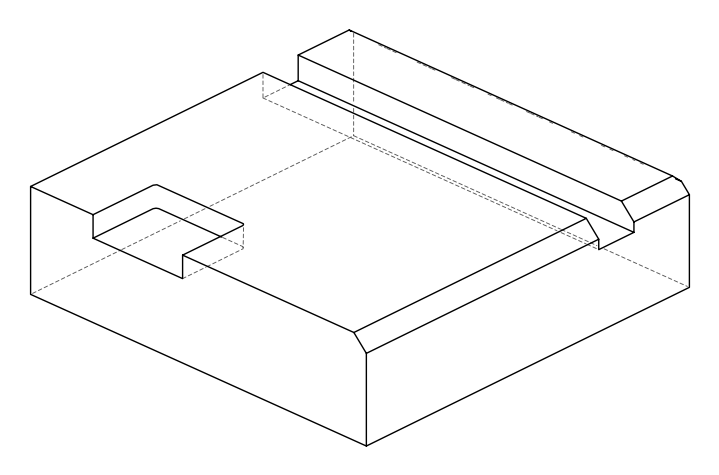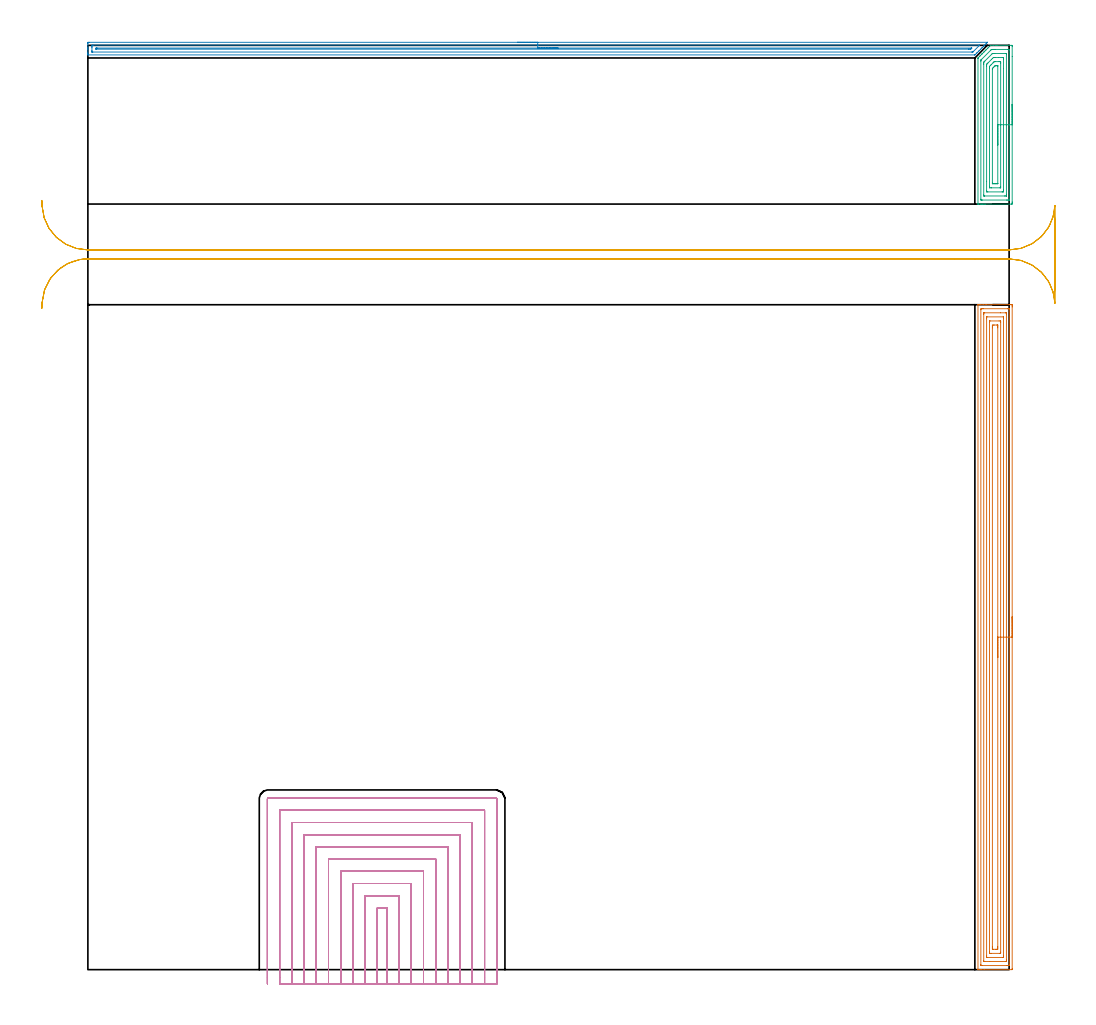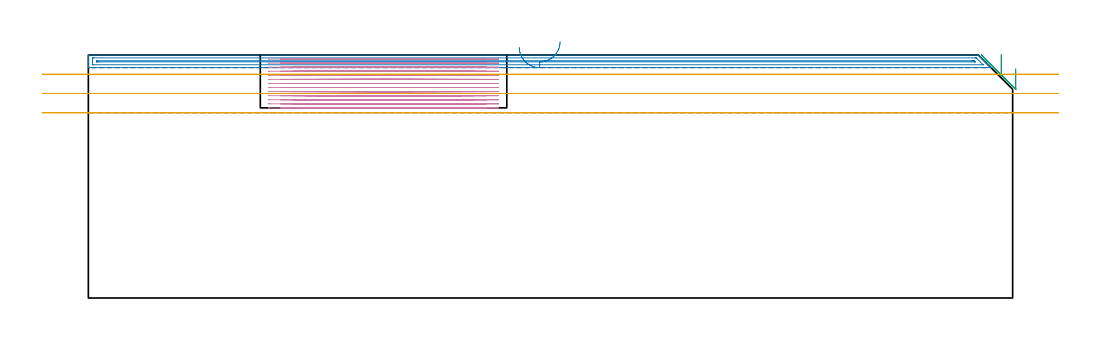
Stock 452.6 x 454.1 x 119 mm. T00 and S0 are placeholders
(PLAN: 5 operations, 2 tool changes, 115.9 min)
(1 AREA_MILL | FG_CHAMFER_SURFACE | UGT0205_001 | 16.03 min | 47155 mm3)
(2 AREA_MILL_1 | FG_CHAMFER_SURFACE_1 | UGT0205_001 | 10.7 min | 8575 mm3)
(3 AREA_MILL_2 | FG_CHAMFER_SURFACE_2 | UGT0205_001 | 4.03 min | 11898 mm3)
(4 MILL_SLOT | SLOT_PARTIAL_RECTANGULAR | NXT0201_009 | Follow Part, ap 2, ae 75% | 77.8 min | 275800 mm3)
(5 MILL_RECTANGULAR_SLOT | SLOT_RECTANGULAR | UGT0201_009 | Follow Part, ap 11.25, ae 75% | 7.33 min | 630718 mm3)
(TOOL UGT0205_001 | Chamfer Mill 20 x 3 x 45 deg. | D20 FL50 Z2)
(TOOL NXT0201_009 | ENDMILL 8mm [2P460-0800-NA 1630] | D8 FL26 Z6)
(TOOL UGT0201_009 | End Mill 45 mm | D45 FL63 Z6)
(OP 1 AREA_MILL)
G17 G21 G94 G90
T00 M6
G54
G17 G0 G90 X454.1 Y173.35 S1061 M3
G43 Z129. H0
Z112.2
G94 G1 Y173.312 Z111.328 F250.
Y173.198 Z110.464
Y173.009 Z109.612
Y172.747 Z108.78
Y172.413 Z107.974
Y172.01 Z107.2
Y171.542 Z106.464
Y171.01 Z105.772
Y170.421 Z105.129
Y169.778 Z104.54
Y169.086 Z104.008
Y168.35 Z103.54
Y167.576 Z103.137
Y166.77 Z102.803
Y165.938 Z102.541
Y165.086 Z102.352
Y164.222 Z102.238
Y163.35 Z102.2
Y0.628
X454.096 Y0.197 Z102.203
X454.092 Y0.01 Z102.206
X453.902 Y0. Z102.396
X440.407 Z115.887
X439. Z117.296
X438.643 Z117.652
X437.928 Z118.372
X437.673 Z118.626
X437.308 Y0.007 Z118.983
X437.303 Y0.008 Z118.988
X437.3 Y0.181 Z119.
Y326.519
X437.303 Y326.692 Z118.988
X437.308 Y326.693 Z118.983
X437.673 Y326.7 Z118.627
X437.928 Z118.372
X438.643 Z117.652
X439.883 Z116.414
X441.289 Z115.006
X453.02 Z103.278
X453.639 Y326.695 Z102.658
X454.092 Y326.69 Z102.206
X454.095 Y326.534 Z102.203
X454.099 Y326.072 Z102.201
X454.1 Y325.605 Z102.2
Y163.35
X452.686 Z103.614
X452.685 Y2.489 Z103.615
Y2.416
X452.679 Y2.015 Z103.621
X452.281 Y2.004 Z104.019
X451.875 Y2.001 Z104.425
X451.403 Y2. Z104.897
X439.525 Y2.001 Z116.775
X439.05 Y2.003 Z117.25
X438.821 Y2.01 Z117.479
X438.721 Y2.037 Z117.579
X438.715 Y2.343 Z117.585
Y2.416
Y324.211
Y324.284
X438.721 Y324.685 Z117.579
X439.119 Y324.696 Z117.181
X439.525 Y324.699 Z116.775
X439.997 Y324.7 Z116.303
X451.875 Y324.699 Z104.425
X452.35 Y324.697 Z103.95
X452.579 Y324.69 Z103.721
X452.679 Y324.662 Z103.621
X452.685 Y324.357 Z103.615
Y324.284
X452.686 Y163.35 Z103.614
X451.272 Z105.028
X451.271 Y4.816 Z105.029
X451.267 Y4.204 Z105.033
X451.265 Y4.065 Z105.035
X451.256 Y4.009 Z105.044
X451.191 Y4.003 Z105.109
X450.993 Y4.001 Z105.307
X443.035 Y4. Z113.265
X440.609 Z115.691
X440.407 Y4.001 Z115.893
X440.206 Y4.006 Z116.094
X440.15 Y4.01 Z116.15
X440.135 Y4.018 Z116.165
X440.133 Y4.036 Z116.167
X440.13 Y4.11 Z116.17
X440.129 Y4.204 Z116.171
X440.128 Y4.487 Z116.172
X440.129 Y321.884 Z116.171
X440.133 Y322.496 Z116.167
X440.135 Y322.635 Z116.165
X440.144 Y322.691 Z116.156
X440.209 Y322.696 Z116.091
X440.407 Y322.699 Z115.893
X448.365 Y322.7 Z107.935
X450.791 Z105.509
X450.993 Y322.699 Z105.307
X451.194 Y322.694 Z105.106
X451.251 Y322.69 Z105.049
X451.265 Y322.682 Z105.035
X451.267 Y322.664 Z105.033
X451.27 Y322.59 Z105.03
X451.271 Y322.496 Z105.029
Y322.213
X451.272 Y163.35 Z105.028
X449.857 Z106.443
Y6.887
X449.855 Y6.252 Z106.445
X449.852 Y6.038 Z106.448
X449.85 Y6.01 Z106.45
X449.829 Y6.007 Z106.471
X449.775 Y6.003 Z106.525
X449.666 Y6.001 Z106.634
X441.733 Z114.567
X441.626 Y6.003 Z114.674
X441.572 Y6.007 Z114.728
X441.551 Y6.01 Z114.749
X441.549 Y6.025 Z114.751
X441.546 Y6.137 Z114.754
X441.543 Y6.63 Z114.757
Y319.813
X441.545 Y320.448 Z114.755
X441.548 Y320.662 Z114.752
X441.55 Y320.69 Z114.75
X441.571 Y320.693 Z114.729
X441.625 Y320.697 Z114.675
X441.734 Y320.699 Z114.566
X449.667 Z106.633
X449.774 Y320.697 Z106.526
X449.828 Y320.693 Z106.472
X449.849 Y320.69 Z106.451
X449.851 Y320.675 Z106.449
X449.854 Y320.562 Z106.446
X449.857 Y320.071 Z106.443
Y163.35
X448.443 Z107.857
Y8.577
X448.442 Y8.479 Z107.858
X448.436 Y8.283 Z107.864
X448.423 Y8.01 Z107.877
X448.346 Y8.006 Z107.954
X448.129 Y8.001 Z108.171
X443.719 Y8. Z112.581
X443.054 Y8.007 Z113.246
X442.966 Y8.01 Z113.334
X442.959 Y8.381 Z113.341
X442.957 Y8.577 Z113.343
Y318.123
X442.958 Y318.221 Z113.342
X442.964 Y318.417 Z113.336
X442.977 Y318.69 Z113.323
X443.054 Y318.694 Z113.246
X443.271 Y318.699 Z113.029
X447.681 Y318.7 Z108.619
X448.346 Y318.693 Z107.954
X448.434 Y318.69 Z107.866
X448.441 Y318.319 Z107.859
X448.443 Y318.123 Z107.857
Y163.35
X447.029 Z109.271
Y11.357
X447.028 Y10.905 Z109.272
X447.026 Y10.463 Z109.274
X447.022 Y10.017 Z109.278
X446.582 Y10.008 Z109.718
X446.155 Y10.002 Z110.145
X444.818 Y10.001 Z111.482
X444.389 Y10.004 Z111.911
X444.378 Y10.01 Z111.922
X444.375 Y10.018 Z111.925
X444.372 Y10.463 Z111.928
X444.371 Y10.916 Z111.929
Y11.357
Y315.343
X444.372 Y315.795 Z111.928
X444.375 Y316.237 Z111.925
X444.378 Y316.683 Z111.922
X444.818 Y316.692 Z111.482
X445.245 Y316.698 Z111.055
X446.582 Y316.699 Z109.718
X447.011 Y316.696 Z109.289
X447.022 Y316.69 Z109.278
X447.025 Y316.682 Z109.275
X447.028 Y316.237 Z109.272
X447.029 Y315.784 Z109.271
Y315.343
Y163.35
Y162.478 Z109.309
Y161.614 Z109.423
Y160.762 Z109.612
Y159.93 Z109.874
Y159.124 Z110.208
Y158.35 Z110.611
Y157.614 Z111.08
Y156.922 Z111.611
Y156.279 Z112.2
Y155.69 Z112.843
Y155.158 Z113.535
Y154.69 Z114.271
Y154.287 Z115.045
Y153.953 Z115.851
Y153.691 Z116.683
Y153.502 Z117.535
Y153.388 Z118.4
Y153.35 Z119.271
G0 Z129.
M5
M2
(OP 2 AREA_MILL_1)
G17 G21 G94 G90
T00 M6
G54
G17 G0 G90 X211. Y455.6 S1061 M3
G43 Z129. H0
Z122.8
G94 G1 X211.038 Z121.928 F250.
X211.152 Z121.063
X211.341 Z120.212
X211.603 Z119.38
X211.937 Z118.574
X212.34 Z117.8
X212.809 Z117.064
X213.34 Z116.372
X213.929 Z115.729
X214.572 Z115.14
X215.264 Z114.608
X216. Z114.14
X216.774 Z113.737
X217.58 Z113.403
X218.412 Z113.141
X219.264 Z112.952
X220.129 Z112.838
X221. Z112.8
X441.969
X441.977 Y455.598 Z112.802
X441.984 Y455.593 Z112.807
X441.982 Y455.586 Z112.813
X441.969 Y455.569 Z112.83
X441.932 Y455.532 Z112.867
X441.547 Y455.145 Z113.252
X441.373 Y454.973 Z113.427
X441.189 Y454.788 Z113.611
X440.665 Y454.263 Z114.134
X440.479 Y454.079 Z114.321
X440.342 Y453.942 Z114.458
X440.224 Y453.823 Z114.575
X440.181 Y453.78 Z114.618
X439.495 Y453.095 Z115.305
X439.342 Y452.941 Z115.456
X439.287 Y452.886 Z115.512
X438.648 Y452.248 Z116.152
X438.461 Y452.059 Z116.337
X437.801 Y451.401 Z116.999
X437.579 Y451.177 Z117.219
X436.955 Y450.555 Z117.845
X436.903 Y450.502 Z117.897
X436.698 Y450.296 Z118.1
X436.108 Y449.708 Z118.692
X436.009 Y449.608 Z118.79
X435.805 Y449.408 Z118.986
X435.796 Y449.404 Z118.989
X435.564 Y449.4 Z119.
X0.178
X0.008 Y449.403 Z118.988
X0.006 Y449.405 Z118.985
X0. Y449.766 Z118.633
Y450.026 Z118.374
Y450.737 Z117.658
Y451.974 Z116.423
Y452.5 Z115.895
Y453.119 Z115.277
Y454.882 Z113.515
X0.003 Y455.145 Z113.251
X0.01 Y455.591 Z112.805
X0.171 Y455.595 Z112.803
X0.627 Y455.6 Z112.8
X221.
Y454.186 Z114.214
X437.876 Y454.185 Z114.215
X438.078 Y454.18 Z114.22
X438.116 Y454.179 Z114.221
X438.112 Y454.171 Z114.229
X438.098 Y454.153 Z114.247
X438.006 Y454.057 Z114.343
X435.115 Y451.165 Z117.235
X434.898 Y450.951 Z117.449
X434.798 Y450.856 Z117.544
X434.769 Y450.83 Z117.57
X434.729 Y450.821 Z117.579
X434.628 Y450.819 Z117.581
X434.221 Y450.815 Z117.585
X2.415
X2.335
X2.034 Y450.821 Z117.579
X2.009 Y450.826 Z117.574
X2.005 Y450.849 Z117.551
X2.002 Y450.884 Z117.516
X2. Y451.618 Z116.782
Y452.909 Z115.491
X2.002 Y453.382 Z115.018
X2.005 Y453.786 Z114.614
X2.017 Y454.179 Z114.221
X2.415 Y454.185 Z114.215
X2.495
X221. Y454.186 Z114.214
Y452.772 Z115.628
X433.946 Y452.771 Z115.629
X434.05 Y452.769 Z115.631
X434.221 Y452.765 Z115.635
X434.251 Y452.761 Z115.639
X434.237 Y452.742 Z115.658
X434.221 Y452.721 Z115.679
X434.11 Y452.609 Z115.791
X434.001 Y452.5 Z115.9
X433.775 Y452.279 Z116.121
X433.738 Y452.247 Z116.153
X433.723 Y452.236 Z116.164
X433.693 Y452.233 Z116.167
X433.6 Y452.23 Z116.17
X433.327 Y452.229 Z116.171
X432.708 Z116.172
X4.203 Z116.171
X4.112 Y452.23 Z116.17
X4.039 Y452.233 Z116.167
X4.021 Y452.235 Z116.165
X4.01 Y452.245 Z116.155
X4.007 Y452.3 Z116.1
X4.003 Y452.5 Z115.9
X4.004 Y452.696 Z115.704
X4.01 Y452.761 Z115.639
X4.067 Y452.765 Z115.635
X4.203 Y452.767 Z115.633
X4.822 Y452.771 Z115.629
X221. Y452.772 Z115.628
X221.872 Z115.666
X222.737 Z115.78
X223.588 Z115.969
X224.42 Z116.231
X225.226 Z116.565
X226. Z116.968
X226.736 Z117.437
X227.428 Z117.968
X228.071 Z118.557
X228.661 Z119.201
X229.192 Z119.893
X229.66 Z120.628
X230.063 Z121.402
X230.397 Z122.208
X230.659 Z123.04
X230.848 Z123.892
X230.962 Z124.757
X231. Z125.628
G0 Z129.
M5
M2
(OP 3 AREA_MILL_2)
G17 G21 G94 G90
T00 M6
G54
G17 G0 G90 X454.1 Y425.1 S1061 M3
G43 Z129. H0
Z112.2
G94 G1 Y425.062 Z111.329 F250.
Y424.948 Z110.464
Y424.759 Z109.612
Y424.497 Z108.78
Y424.163 Z107.974
Y423.76 Z107.2
Y423.291 Z106.464
Y422.76 Z105.772
Y422.171 Z105.129
Y421.528 Z104.54
Y420.836 Z104.009
Y420.1 Z103.54
Y419.326 Z103.137
Y418.52 Z102.803
Y417.688 Z102.541
Y416.836 Z102.352
Y415.972 Z102.238
Y415.1 Z102.2
Y377.136
X454.099 Y376.71 Z102.201
X454.095 Y376.249 Z102.203
X454.092 Y376.109 Z102.206
X453.639 Y376.1 Z102.658
X441.01 Z115.285
X440.407 Z115.887
X439.849 Z116.448
X439.525 Z116.771
X438.966 Z117.33
X438.643 Z117.652
X437.638 Z118.662
X437.307 Y376.107 Z118.984
X437.303 Y376.108 Z118.988
X437.3 Y376.264 Z119.
Y447.687
X437.304 Y447.896 Z118.989
X437.31 Y447.913 Z118.983
X437.533 Y448.133 Z118.767
X437.561 Y448.161 Z118.739
X438.202 Y448.804 Z118.094
X438.413 Y449.013 Z117.887
X439.084 Y449.686 Z117.212
X439.264 Y449.864 Z117.036
X439.319 Y449.919 Z116.981
X439.966 Y450.568 Z116.331
X440.116 Y450.716 Z116.184
X440.211 Y450.811 Z116.088
X440.399 Y451. Z115.899
X440.508 Y451.109 Z115.79
X440.848 Y451.45 Z115.449
X440.968 Y451.568 Z115.332
X441.104 Y451.704 Z115.196
X441.289 Y451.891 Z115.008
X441.4 Y452.002 Z114.897
X441.997 Y452.597 Z114.303
X442.171 Y452.773 Z114.126
X442.889 Y453.49 Z113.41
X443.054 Y453.655 Z113.243
X443.5 Y454.1 Z112.8
X444.818 Z111.477
X446.024 Z110.273
X446.582 Z109.712
X453.639 Z102.658
X453.921 Y454.097 Z102.376
X454.092 Y454.09 Z102.206
X454.099 Y453.917 Z102.199
X454.1 Y453.49 Z102.2
Y448.691
Y415.1
X452.686 Z103.614
X452.685 Y378.291 Z103.615
X452.684 Y378.188 Z103.616
X452.681 Y378.138 Z103.619
X452.68 Y378.119 Z103.62
X452.656 Y378.11 Z103.644
X452.264 Y378.102 Z104.036
X451.875 Y378.101 Z104.425
X451.384 Y378.1 Z104.916
X439.525 Y378.101 Z116.775
X439.031 Y378.103 Z117.269
X438.818 Y378.11 Z117.482
X438.721 Y378.124 Z117.579
X438.715 Y378.422 Z117.585
Y378.496
Y446.347
X438.72 Y446.757 Z117.58
X438.721 Y446.855 Z117.579
X438.774 Y446.914 Z117.526
X438.868 Y447.013 Z117.432
X439.09 Y447.24 Z117.21
X443.555 Y451.704 Z112.745
X443.748 Y451.894 Z112.552
X443.936 Y452.076 Z112.364
X444.433 Y452.094 Z111.867
X444.818 Y452.098 Z111.482
X445.309 Y452.1 Z110.991
X445.7 Z110.6
X451.875 Y452.099 Z104.425
X452.369 Y452.097 Z103.931
X452.582 Y452.09 Z103.718
X452.679 Y452.076 Z103.621
X452.684 Y451.778 Z103.616
X452.685 Y451.704 Z103.615
X452.686 Y415.1 Z103.614
X451.271 Z105.029
Y380.892
X451.269 Y380.281 Z105.031
X451.266 Y380.141 Z105.034
X451.265 Y380.114 Z105.035
X451.231 Y380.109 Z105.069
X451.17 Y380.102 Z105.13
X450.993 Y380.101 Z105.307
X450.29 Y380.1 Z106.01
X440.585 Y380.101 Z115.715
X440.407 Y380.105 Z115.893
X440.229 Y380.11 Z116.071
X440.135 Y380.121 Z116.165
X440.132 Y380.188 Z116.168
X440.13 Y380.281 Z116.17
X440.129 Y380.563 Z116.171
Y444.844
X440.131 Y445.455 Z116.169
X440.133 Y445.732 Z116.167
X440.136 Y445.825 Z116.164
X440.194 Y445.886 Z116.106
X440.407 Y446.106 Z115.893
X440.526 Y446.227 Z115.774
X440.647 Y446.347 Z115.653
X444.219 Y449.919 Z112.081
X444.341 Y450.034 Z111.959
X444.385 Y450.074 Z111.915
X444.46 Y450.09 Z111.84
X444.641 Y450.097 Z111.659
X444.818 Y450.099 Z111.482
X445.521 Y450.1 Z110.779
X450.814 Y450.099 Z105.486
X450.993 Y450.095 Z105.307
X451.171 Y450.09 Z105.129
X451.265 Y450.079 Z105.035
X451.268 Y450.012 Z105.032
X451.269 Y449.919 Z105.031
X451.271 Y449.637 Z105.029
Y415.1
X449.857 Z106.443
Y382.96 Z106.444
X449.853 Y382.327 Z106.447
X449.85 Y382.121 Z106.45
X449.653 Y382.11 Z106.647
X449.228 Y382.101 Z107.072
X449.196 Y382.1 Z107.104
X442.139 Z114.161
X441.741 Y382.106 Z114.559
X441.55 Y382.11 Z114.75
X441.548 Y382.221 Z114.752
X441.544 Y382.702 Z114.756
X441.543 Y387.183 Z114.757
Y443.669
X441.544 Y444.304 Z114.756
X441.546 Y444.562 Z114.754
X441.55 Y444.72 Z114.75
X441.554 Y444.794 Z114.746
X441.603 Y444.846 Z114.697
X441.746 Y444.993 Z114.554
X442.171 Y445.423 Z114.129
X443.989 Y447.24 Z112.311
X444.408 Y447.656 Z111.892
X444.818 Y448.058 Z111.482
X444.857 Y448.094 Z111.443
X445.733 Y448.1 Z110.567
X447.464 Z108.836
X449.261 Z107.039
X449.659 Y448.094 Z106.641
X449.85 Y448.09 Z106.45
X449.852 Y447.979 Z106.448
X449.856 Y447.498 Z106.444
X449.857 Y442.666 Z106.443
Y415.1
X448.443 Z107.857
Y384.549
X448.442 Y384.354 Z107.858
X448.439 Y384.223 Z107.861
X448.436 Y384.124 Z107.864
X448.424 Y384.11 Z107.877
X448.346 Y384.107 Z107.954
X448.1 Y384.102 Z108.2
X443.936 Y384.1 Z112.364
X443.69 Y384.101 Z112.61
X443.054 Y384.108 Z113.246
X442.969 Y384.11 Z113.331
X442.962 Y384.452 Z113.338
X442.958 Y384.647 Z113.342
X442.957 Y384.745 Z113.343
Y384.843
X442.958 Y442.874 Z113.342
X442.964 Y443.669 Z113.336
X442.967 Y443.757 Z113.333
X443.054 Y443.848 Z113.246
X443.406 Y444.205 Z112.894
X443.76 Y444.562 Z112.54
X444.736 Y445.538 Z111.564
X444.818 Y445.619 Z111.482
X445.182 Y445.979 Z111.118
X445.257 Y446.049 Z111.043
X445.304 Y446.09 Z110.996
X445.381 Y446.092 Z110.919
X445.7 Y446.098 Z110.6
X445.945 Y446.1 Z110.355
X447.71 Y446.099 Z108.59
X448.346 Y446.092 Z107.954
X448.431 Y446.09 Z107.869
X448.438 Y445.748 Z107.862
X448.442 Y445.553 Z107.858
X448.443 Y445.455 Z107.857
Y445.357
Y415.1
X447.029 Z109.271
X447.028 Y386.305 Z109.272
X447.027 Y386.192 Z109.273
X447.024 Y386.136 Z109.276
X447.022 Y386.115 Z109.278
X447. Y386.108 Z109.3
X446.582 Y386.103 Z109.718
X446.125 Y386.1 Z110.175
X445.7 Z110.6
X445.243 Y386.101 Z111.057
X444.818 Y386.104 Z111.482
X444.393 Y386.11 Z111.907
X444.377 Y386.115 Z111.923
X444.375 Y386.133 Z111.925
X444.373 Y386.179 Z111.927
X444.372 Y386.26 Z111.928
X444.371 Y386.38 Z111.929
X444.372 Y442.335 Z111.928
X444.373 Y442.556 Z111.927
X444.376 Y442.666 Z111.924
X444.378 Y442.716 Z111.922
X444.43 Y442.776 Z111.87
X444.623 Y442.974 Z111.677
X444.818 Y443.17 Z111.482
X445.066 Y443.418 Z111.234
X445.317 Y443.669 Z110.983
X445.512 Y443.86 Z110.788
X445.7 Y444.041 Z110.6
X445.759 Y444.09 Z110.541
X445.814 Y444.093 Z110.486
X445.928 Y444.097 Z110.372
X446.157 Y444.099 Z110.143
X446.582 Y444.096 Z109.718
X447.007 Y444.09 Z109.293
X447.023 Y444.085 Z109.277
X447.025 Y444.067 Z109.275
X447.027 Y444.021 Z109.273
X447.028 Y443.94 Z109.272
X447.029 Y443.82 Z109.271
Y415.1
Y414.228 Z109.309
Y413.363 Z109.423
Y412.512 Z109.612
Y411.68 Z109.874
Y410.874 Z110.208
Y410.1 Z110.611
Y409.364 Z111.08
Y408.672 Z111.611
Y408.029 Z112.2
Y407.44 Z112.843
Y406.908 Z113.535
Y406.44 Z114.271
Y406.037 Z115.045
Y405.703 Z115.851
Y405.441 Z116.683
Y405.252 Z117.535
Y405.138 Z118.4
Y405.1 Z119.271
G0 Z129.
M5
M2
(OP 4 MILL_SLOT)
G17 G21 G94 G90
T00 M6
G54
G17 G0 G90 X146.9 Y-7. S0 M3
G43 Z129. H1
Z117.008
G94 G1 Y-4. F250.
Y30.3 F500.
X142.2
Y-4.
Y-7. F250.
X152.9
Y-4.
Y36.3 F500.
X136.2
Y-4.
Y-7. F250.
X158.9
Y-4.
Y42.3 F500.
X130.2
Y-4.
Y-7. F250.
X164.9
Y-4.
Y48.3 F500.
X124.2
Y-4.
Y-7. F250.
X170.9
Y-4.
Y54.3 F500.
X118.2
Y-4.
Y-7. F250.
X176.9
Y-4.
Y60.3 F500.
X112.2
Y-4.
Y-7. F250.
X182.9
Y-4.
Y66.3 F500.
X106.2
Y-4.
Y-7. F250.
X188.9
Y-4.
Y72.3 F500.
X100.2
Y-4.
Y-7. F250.
X194.9
Y-4.
Y78.3 F500.
X94.2
Y-4.
Y-7. F250.
X200.9
Y-4.
Y83.9 F500.
G3 X200.5 Y84.3 R0.4
G1 X88.6
G3 X88.2 Y83.9 R0.4
G1 Y-4.
Y-7. F250.
G0 X146.9 Z115.015
G1 Y-4.
Y30.3 F500.
X142.2
Y-4.
Y-7. F250.
X152.9
Y-4.
Y36.3 F500.
X136.2
Y-4.
Y-7. F250.
X158.9
Y-4.
Y42.3 F500.
X130.2
Y-4.
Y-7. F250.
X164.9
Y-4.
Y48.3 F500.
X124.2
Y-4.
Y-7. F250.
X170.9
Y-4.
Y54.3 F500.
X118.2
Y-4.
Y-7. F250.
X176.9
Y-4.
Y60.3 F500.
X112.2
Y-4.
Y-7. F250.
X182.9
Y-4.
Y66.3 F500.
X106.2
Y-4.
Y-7. F250.
X188.9
Y-4.
Y72.3 F500.
X100.2
Y-4.
Y-7. F250.
X194.9
Y-4.
Y78.3 F500.
X94.2
Y-4.
Y-7. F250.
X200.9
Y-4.
Y83.9 F500.
G3 X200.5 Y84.3 R0.4
G1 X88.6
G3 X88.2 Y83.9 R0.4
G1 Y-4.
Y-7. F250.
G0 X146.9 Z113.023
G1 Y-4.
Y30.3 F500.
X142.2
Y-4.
Y-7. F250.
X152.9
Y-4.
Y36.3 F500.
X136.2
Y-4.
Y-7. F250.
X158.9
Y-4.
Y42.3 F500.
X130.2
Y-4.
Y-7. F250.
X164.9
Y-4.
Y48.3 F500.
X124.2
Y-4.
Y-7. F250.
X170.9
Y-4.
Y54.3 F500.
X118.2
Y-4.
Y-7. F250.
X176.9
Y-4.
Y60.3 F500.
X112.2
Y-4.
Y-7. F250.
X182.9
Y-4.
Y66.3 F500.
X106.2
Y-4.
Y-7. F250.
X188.9
Y-4.
Y72.3 F500.
X100.2
Y-4.
Y-7. F250.
X194.9
Y-4.
Y78.3 F500.
X94.2
Y-4.
Y-7. F250.
X200.9
Y-4.
Y83.9 F500.
G3 X200.5 Y84.3 R0.4
G1 X88.6
G3 X88.2 Y83.9 R0.4
G1 Y-4.
Y-7. F250.
G0 X146.9 Z111.031
G1 Y-4.
Y30.3 F500.
X142.2
Y-4.
Y-7. F250.
X152.9
Y-4.
Y36.3 F500.
X136.2
Y-4.
Y-7. F250.
X158.9
Y-4.
Y42.3 F500.
X130.2
Y-4.
Y-7. F250.
X164.9
Y-4.
Y48.3 F500.
X124.2
Y-4.
Y-7. F250.
X170.9
Y-4.
Y54.3 F500.
X118.2
Y-4.
Y-7. F250.
X176.9
Y-4.
Y60.3 F500.
X112.2
Y-4.
Y-7. F250.
X182.9
Y-4.
Y66.3 F500.
X106.2
Y-4.
Y-7. F250.
X188.9
Y-4.
Y72.3 F500.
X100.2
Y-4.
Y-7. F250.
X194.9
Y-4.
Y78.3 F500.
X94.2
Y-4.
Y-7. F250.
X200.9
Y-4.
Y83.9 F500.
G3 X200.5 Y84.3 R0.4
G1 X88.6
G3 X88.2 Y83.9 R0.4
G1 Y-4.
Y-7. F250.
G0 X146.9 Z109.038
G1 Y-4.
Y30.3 F500.
X142.2
Y-4.
Y-7. F250.
X152.9
Y-4.
Y36.3 F500.
X136.2
Y-4.
Y-7. F250.
X158.9
Y-4.
Y42.3 F500.
X130.2
Y-4.
Y-7. F250.
X164.9
Y-4.
Y48.3 F500.
X124.2
Y-4.
Y-7. F250.
X170.9
Y-4.
Y54.3 F500.
X118.2
Y-4.
Y-7. F250.
X176.9
Y-4.
Y60.3 F500.
X112.2
Y-4.
Y-7. F250.
X182.9
Y-4.
Y66.3 F500.
X106.2
Y-4.
Y-7. F250.
X188.9
Y-4.
Y72.3 F500.
X100.2
Y-4.
Y-7. F250.
X194.9
Y-4.
Y78.3 F500.
X94.2
Y-4.
Y-7. F250.
X200.9
Y-4.
Y83.9 F500.
G3 X200.5 Y84.3 R0.4
G1 X88.6
G3 X88.2 Y83.9 R0.4
G1 Y-4.
Y-7. F250.
G0 X146.9 Z107.046
G1 Y-4.
Y30.3 F500.
X142.2
Y-4.
Y-7. F250.
X152.9
Y-4.
Y36.3 F500.
X136.2
Y-4.
Y-7. F250.
X158.9
Y-4.
Y42.3 F500.
X130.2
Y-4.
Y-7. F250.
X164.9
Y-4.
Y48.3 F500.
X124.2
Y-4.
Y-7. F250.
X170.9
Y-4.
Y54.3 F500.
X118.2
Y-4.
Y-7. F250.
X176.9
Y-4.
Y60.3 F500.
X112.2
Y-4.
Y-7. F250.
X182.9
Y-4.
Y66.3 F500.
X106.2
Y-4.
Y-7. F250.
X188.9
Y-4.
Y72.3 F500.
X100.2
Y-4.
Y-7. F250.
X194.9
Y-4.
Y78.3 F500.
X94.2
Y-4.
Y-7. F250.
X200.9
Y-4.
Y83.9 F500.
G3 X200.5 Y84.3 R0.4
G1 X88.6
G3 X88.2 Y83.9 R0.4
G1 Y-4.
Y-7. F250.
G0 X146.9 Z105.054
G1 Y-4.
Y30.3 F500.
X142.2
Y-4.
Y-7. F250.
X152.9
Y-4.
Y36.3 F500.
X136.2
Y-4.
Y-7. F250.
X158.9
Y-4.
Y42.3 F500.
X130.2
Y-4.
Y-7. F250.
X164.9
Y-4.
Y48.3 F500.
X124.2
Y-4.
Y-7. F250.
X170.9
Y-4.
Y54.3 F500.
X118.2
Y-4.
Y-7. F250.
X176.9
Y-4.
Y60.3 F500.
X112.2
Y-4.
Y-7. F250.
X182.9
Y-4.
Y66.3 F500.
X106.2
Y-4.
Y-7. F250.
X188.9
Y-4.
Y72.3 F500.
X100.2
Y-4.
Y-7. F250.
X194.9
Y-4.
Y78.3 F500.
X94.2
Y-4.
Y-7. F250.
X200.9
Y-4.
Y83.9 F500.
G3 X200.5 Y84.3 R0.4
G1 X88.6
G3 X88.2 Y83.9 R0.4
G1 Y-4.
Y-7. F250.
G0 X146.9 Z103.062
G1 Y-4.
Y30.3 F500.
X142.2
Y-4.
Y-7. F250.
X152.9
Y-4.
Y36.3 F500.
X136.2
Y-4.
Y-7. F250.
X158.9
Y-4.
Y42.3 F500.
X130.2
Y-4.
Y-7. F250.
X164.9
Y-4.
Y48.3 F500.
X124.2
Y-4.
Y-7. F250.
X170.9
Y-4.
Y54.3 F500.
X118.2
Y-4.
Y-7. F250.
X176.9
Y-4.
Y60.3 F500.
X112.2
Y-4.
Y-7. F250.
X182.9
Y-4.
Y66.3 F500.
X106.2
Y-4.
Y-7. F250.
X188.9
Y-4.
Y72.3 F500.
X100.2
Y-4.
Y-7. F250.
X194.9
Y-4.
Y78.3 F500.
X94.2
Y-4.
Y-7. F250.
X200.9
Y-4.
Y83.9 F500.
G3 X200.5 Y84.3 R0.4
G1 X88.6
G3 X88.2 Y83.9 R0.4
G1 Y-4.
Y-7. F250.
G0 X146.9 Z101.069
G1 Y-4.
Y30.3 F500.
X142.2
Y-4.
Y-7. F250.
X152.9
Y-4.
Y36.3 F500.
X136.2
Y-4.
Y-7. F250.
X158.9
Y-4.
Y42.3 F500.
X130.2
Y-4.
Y-7. F250.
X164.9
Y-4.
Y48.3 F500.
X124.2
Y-4.
Y-7. F250.
X170.9
Y-4.
Y54.3 F500.
X118.2
Y-4.
Y-7. F250.
X176.9
Y-4.
Y60.3 F500.
X112.2
Y-4.
Y-7. F250.
X182.9
Y-4.
Y66.3 F500.
X106.2
Y-4.
Y-7. F250.
X188.9
Y-4.
Y72.3 F500.
X100.2
Y-4.
Y-7. F250.
X194.9
Y-4.
Y78.3 F500.
X94.2
Y-4.
Y-7. F250.
X200.9
Y-4.
Y83.9 F500.
G3 X200.5 Y84.3 R0.4
G1 X88.6
G3 X88.2 Y83.9 R0.4
G1 Y-4.
Y-7. F250.
G0 X146.9 Z99.077
G1 Y-4.
Y30.3 F500.
X142.2
Y-4.
Y-7. F250.
X152.9
Y-4.
Y36.3 F500.
X136.2
Y-4.
Y-7. F250.
X158.9
Y-4.
Y42.3 F500.
X130.2
Y-4.
Y-7. F250.
X164.9
Y-4.
Y48.3 F500.
X124.2
Y-4.
Y-7. F250.
X170.9
Y-4.
Y54.3 F500.
X118.2
Y-4.
Y-7. F250.
X176.9
Y-4.
Y60.3 F500.
X112.2
Y-4.
Y-7. F250.
X182.9
Y-4.
Y66.3 F500.
X106.2
Y-4.
Y-7. F250.
X188.9
Y-4.
Y72.3 F500.
X100.2
Y-4.
Y-7. F250.
X194.9
Y-4.
Y78.3 F500.
X94.2
Y-4.
Y-7. F250.
X200.9
Y-4.
Y83.9 F500.
G3 X200.5 Y84.3 R0.4
G1 X88.6
G3 X88.2 Y83.9 R0.4
G1 Y-4.
Y-7. F250.
G0 X146.9 Z97.085
G1 Y-4.
Y30.3 F500.
X142.2
Y-4.
Y-7. F250.
X152.9
Y-4.
Y36.3 F500.
X136.2
Y-4.
Y-7. F250.
X158.9
Y-4.
Y42.3 F500.
X130.2
Y-4.
Y-7. F250.
X164.9
Y-4.
Y48.3 F500.
X124.2
Y-4.
Y-7. F250.
X170.9
Y-4.
Y54.3 F500.
X118.2
Y-4.
Y-7. F250.
X176.9
Y-4.
Y60.3 F500.
X112.2
Y-4.
Y-7. F250.
X182.9
Y-4.
Y66.3 F500.
X106.2
Y-4.
Y-7. F250.
X188.9
Y-4.
Y72.3 F500.
X100.2
Y-4.
Y-7. F250.
X194.9
Y-4.
Y78.3 F500.
X94.2
Y-4.
Y-7. F250.
X200.9
Y-4.
Y83.9 F500.
G3 X200.5 Y84.3 R0.4
G1 X88.6
G3 X88.2 Y83.9 R0.4
G1 Y-4.
Y-7. F250.
G0 X146.9 Z95.092
G1 Y-4.
Y30.3 F500.
X142.2
Y-4.
Y-7. F250.
X152.9
Y-4.
Y36.3 F500.
X136.2
Y-4.
Y-7. F250.
X158.9
Y-4.
Y42.3 F500.
X130.2
Y-4.
Y-7. F250.
X164.9
Y-4.
Y48.3 F500.
X124.2
Y-4.
Y-7. F250.
X170.9
Y-4.
Y54.3 F500.
X118.2
Y-4.
Y-7. F250.
X176.9
Y-4.
Y60.3 F500.
X112.2
Y-4.
Y-7. F250.
X182.9
Y-4.
Y66.3 F500.
X106.2
Y-4.
Y-7. F250.
X188.9
Y-4.
Y72.3 F500.
X100.2
Y-4.
Y-7. F250.
X194.9
Y-4.
Y78.3 F500.
X94.2
Y-4.
Y-7. F250.
X200.9
Y-4.
Y83.9 F500.
G3 X200.5 Y84.3 R0.4
G1 X88.6
G3 X88.2 Y83.9 R0.4
G1 Y-4.
Y-7. F250.
G0 X146.9 Z93.1
G1 Y-4.
Y30.3 F500.
X142.2
Y-4.
Y-7. F250.
X152.9
Y-4.
Y36.3 F500.
X136.2
Y-4.
Y-7. F250.
X158.9
Y-4.
Y42.3 F500.
X130.2
Y-4.
Y-7. F250.
X164.9
Y-4.
Y48.3 F500.
X124.2
Y-4.
Y-7. F250.
X170.9
Y-4.
Y54.3 F500.
X118.2
Y-4.
Y-7. F250.
X176.9
Y-4.
Y60.3 F500.
X112.2
Y-4.
Y-7. F250.
X182.9
Y-4.
Y66.3 F500.
X106.2
Y-4.
Y-7. F250.
X188.9
Y-4.
Y72.3 F500.
X100.2
Y-4.
Y-7. F250.
X194.9
Y-4.
Y78.3 F500.
X94.2
Y-4.
Y-7. F250.
X200.9
Y-4.
Y83.9 F500.
G3 X200.5 Y84.3 R0.4
G1 X88.6
G3 X88.2 Y83.9 R0.4
G1 Y-4.
Y-7. F250.
G0 Z129.
M5
M2
(OP 5 MILL_RECTANGULAR_SLOT)
G17 G21 G94 G90
T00 M6
G54
G17 G0 G90 X-22.625 Y324.865 S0 M3
G43 Z129. H0
Z109.567
G94 G1 X-22.47 Y327.861 F250.
G2 X-4.157 Y348.813 R22.5 F500.
X0. Y349.2 R22.5 F399.
G1 X425.819
X452.6 F500.
G2 X474.654 Y331.156 R22.5
G1 X474.684 Y331.15
G3 X475.1 Y335.442 R22.5
G1 Y367.382
G3 X474.686 Y371.662 R22.5
G1 X474.657 Y371.656
G2 X452.6 Y353.6 R22.5
G1 X0.
G2 X-22.47 Y374.939 R22.5
G1 X-22.625 Y377.935 F250.
G0 Y324.865 Z100.133
G1 X-22.47 Y327.861
G2 X-4.157 Y348.813 R22.5 F500.
X0. Y349.2 R22.5 F399.
G1 X425.819
X452.6 F500.
G2 X475.09 Y327.371 R22.5
G1 Y375.429
G2 X452.6 Y353.6 R22.5
G1 X0.
G2 X-22.47 Y374.939 R22.5
G1 X-22.625 Y377.935 F250.
G0 Y324.865 Z90.7
G1 X-22.47 Y327.861
G2 X-13.261 Y344.877 R22.5 F500.
X-4.157 Y348.813 R22.5 F449.
X0. Y349.2 R22.5 F374.
G1 X425.819
X435.819 F499.
X452.6 F500.
G2 X475.09 Y327.371 R22.5
G1 Y375.429
G2 X452.6 Y353.6 R22.5
G1 X0.
G2 X-22.47 Y374.939 R22.5
G1 X-22.625 Y377.935 F250.
G0 Z129.
M5
M2
